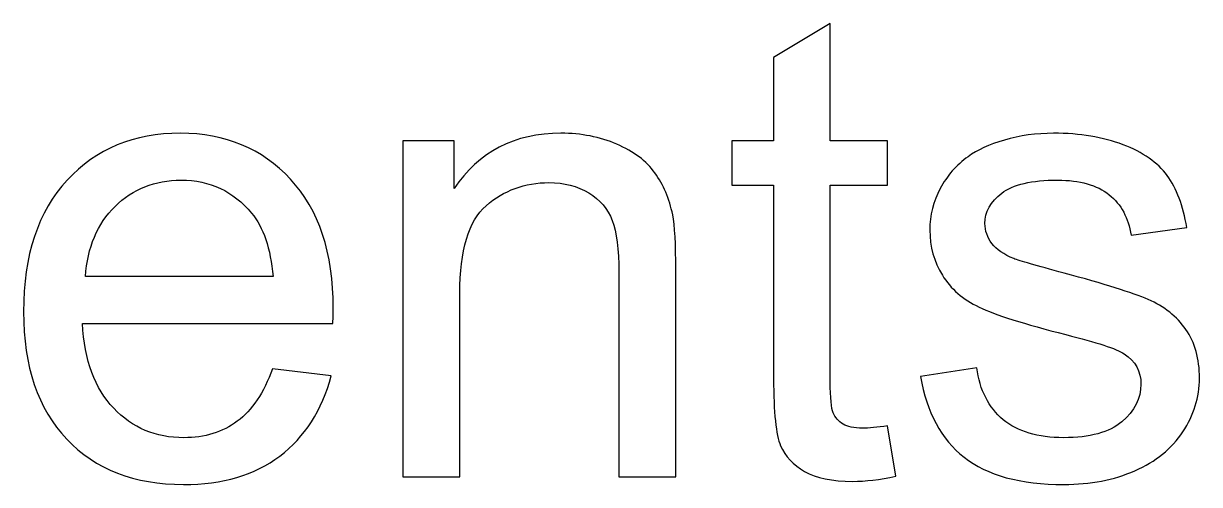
# Model space of a CAD drawing. Header units: millimetres. Extents: x -819 to 558, y -342 to 336.
# Drawn here: x -706.13 to -683.08, y 135.28 to 144.32 of the extents above; entities that cross this region are included whole.
import ezdxf

# ---------------------------------------------------------------- set-up
doc = ezdxf.new("R2010")
doc.units = ezdxf.units.MM
doc.header["$MEASUREMENT"] = 0
doc.layers.add('#Layer 1', color=7, linetype='Continuous')

msp = doc.modelspace()

# ---------------------------------------------------------------- linework, layer by layer
at = {"layer": '#Layer 1', "color": 250}
for points, knots in [([(-689.1968, 136.4291), (-689.1968, 136.4291), (-689.0359, 135.4427), (-689.0359, 135.4427), (-689.0359, 135.4427), (-689.3492, 135.3771), (-689.6307, 135.3432), (-689.8784, 135.3432), (-689.8784, 135.3432), (-690.2848, 135.3432), (-690.598, 135.4067), (-690.8224, 135.5358), (-690.8224, 135.5358), (-691.0447, 135.6628), (-691.2013, 135.8322), (-691.2923, 136.0417), (-691.2923, 136.0417), (-691.3833, 136.2492), (-691.4299, 136.6894), (-691.4299, 137.3583), (-691.4299, 137.3583), (-691.4299, 137.3583), (-691.4299, 141.1471), (-691.4299, 141.1471), (-691.4299, 141.1471), (-691.4299, 141.1471), (-692.249, 141.1471), (-692.249, 141.1471), (-692.249, 141.1471), (-692.249, 141.1471), (-692.249, 142.015), (-692.249, 142.015), (-692.249, 142.015), (-692.249, 142.015), (-691.4299, 142.015), (-691.4299, 142.015), (-691.4299, 142.015), (-691.4299, 142.015), (-691.4299, 143.6469), (-691.4299, 143.6469), (-691.4299, 143.6469), (-691.4299, 143.6469), (-690.3186, 144.3158), (-690.3186, 144.3158), (-690.3186, 144.3158), (-690.3186, 144.3158), (-690.3186, 142.015), (-690.3186, 142.015), (-690.3186, 142.015), (-690.3186, 142.015), (-689.1968, 142.015), (-689.1968, 142.015), (-689.1968, 142.015), (-689.1968, 142.015), (-689.1968, 141.1471), (-689.1968, 141.1471), (-689.1968, 141.1471), (-689.1968, 141.1471), (-690.3186, 141.1471), (-690.3186, 141.1471), (-690.3186, 141.1471), (-690.3186, 141.1471), (-690.3186, 137.2969), (-690.3186, 137.2969), (-690.3186, 137.2969), (-690.3186, 136.9773), (-690.2996, 136.7741), (-690.2615, 136.6831), (-690.2615, 136.6831), (-690.2213, 136.5921), (-690.1578, 136.5201), (-690.0689, 136.4651), (-690.0689, 136.4651), (-689.98, 136.4121), (-689.853, 136.3846), (-689.6879, 136.3846), (-689.6879, 136.3846), (-689.563, 136.3846), (-689.4, 136.3994), (-689.1968, 136.4291)], [0, 0, 0, 0, 0.05, 0.05, 0.05, 0.05, 0.1, 0.1, 0.1, 0.1, 0.15, 0.15, 0.15, 0.15, 0.2, 0.2, 0.2, 0.2, 0.25, 0.25, 0.25, 0.25, 0.3, 0.3, 0.3, 0.3, 0.35, 0.35, 0.35, 0.35, 0.4, 0.4, 0.4, 0.4, 0.45, 0.45, 0.45, 0.45, 0.5, 0.5, 0.5, 0.5, 0.55, 0.55, 0.55, 0.55, 0.6, 0.6, 0.6, 0.6, 0.65, 0.65, 0.65, 0.65, 0.7, 0.7, 0.7, 0.7, 0.75, 0.75, 0.75, 0.75, 0.8, 0.8, 0.8, 0.8, 0.85, 0.85, 0.85, 0.85, 0.9, 0.9, 0.9, 0.9, 0.95, 0.95, 0.95, 0.95, 1, 1, 1, 1]), ([(-701.2533, 137.5509), (-701.2533, 137.5509), (-700.0997, 137.4091), (-700.0997, 137.4091), (-700.0997, 137.4091), (-700.2818, 136.7339), (-700.6183, 136.2111), (-701.1094, 135.8385), (-701.1094, 135.8385), (-701.6026, 135.4681), (-702.2312, 135.2818), (-702.9953, 135.2818), (-702.9953, 135.2818), (-703.9584, 135.2818), (-704.7225, 135.5782), (-705.2856, 136.1708), (-705.2856, 136.1708), (-705.8507, 136.7635), (-706.1322, 137.5954), (-706.1322, 138.6664), (-706.1322, 138.6664), (-706.1322, 139.7755), (-705.8465, 140.6349), (-705.2771, 141.2466), (-705.2771, 141.2466), (-704.7056, 141.8583), (-703.9669, 142.1652), (-703.0567, 142.1652), (-703.0567, 142.1652), (-702.1762, 142.1652), (-701.4565, 141.8647), (-700.8998, 141.2657), (-700.8998, 141.2657), (-700.341, 140.6666), (-700.0616, 139.8221), (-700.0616, 138.7362), (-700.0616, 138.7362), (-700.0616, 138.6685), (-700.0637, 138.569), (-700.068, 138.4378), (-700.068, 138.4378), (-700.068, 138.4378), (-704.9786, 138.4378), (-704.9786, 138.4378), (-704.9786, 138.4378), (-704.9384, 137.7139), (-704.7331, 137.1593), (-704.3648, 136.7762), (-704.3648, 136.7762), (-703.9965, 136.391), (-703.5393, 136.1984), (-702.989, 136.1984), (-702.989, 136.1984), (-702.5805, 136.1984), (-702.2312, 136.3063), (-701.9412, 136.5222), (-701.9412, 136.5222), (-701.6512, 136.736), (-701.4226, 137.0789), (-701.2533, 137.5509)], [0, 0, 0, 0, 0.0666667, 0.0666667, 0.0666667, 0.0666667, 0.1333333, 0.1333333, 0.1333333, 0.1333333, 0.2, 0.2, 0.2, 0.2, 0.2666667, 0.2666667, 0.2666667, 0.2666667, 0.3333333, 0.3333333, 0.3333333, 0.3333333, 0.4, 0.4, 0.4, 0.4, 0.4666667, 0.4666667, 0.4666667, 0.4666667, 0.5333333, 0.5333333, 0.5333333, 0.5333333, 0.6, 0.6, 0.6, 0.6, 0.6666667, 0.6666667, 0.6666667, 0.6666667, 0.7333333, 0.7333333, 0.7333333, 0.7333333, 0.8, 0.8, 0.8, 0.8, 0.8666667, 0.8666667, 0.8666667, 0.8666667, 0.9333333, 0.9333333, 0.9333333, 0.9333333, 1, 1, 1, 1]), ([(-698.6964, 135.43), (-698.6964, 135.43), (-698.6964, 142.015), (-698.6964, 142.015), (-698.6964, 142.015), (-698.6964, 142.015), (-697.6931, 142.015), (-697.6931, 142.015), (-697.6931, 142.015), (-697.6931, 142.015), (-697.6931, 141.0794), (-697.6931, 141.0794), (-697.6931, 141.0794), (-697.2084, 141.8033), (-696.5099, 142.1652), (-695.5976, 142.1652), (-695.5976, 142.1652), (-695.1997, 142.1652), (-694.8356, 142.0933), (-694.5033, 141.9515), (-694.5033, 141.9515), (-694.1688, 141.8075), (-693.9212, 141.6213), (-693.7561, 141.3884), (-693.7561, 141.3884), (-693.5889, 141.1577), (-693.4746, 140.8825), (-693.4068, 140.565), (-693.4068, 140.565), (-693.3666, 140.3576), (-693.3455, 139.9957), (-693.3455, 139.4792), (-693.3455, 139.4792), (-693.3455, 139.4792), (-693.3455, 135.43), (-693.3455, 135.43), (-693.3455, 135.43), (-693.3455, 135.43), (-694.4631, 135.43), (-694.4631, 135.43), (-694.4631, 135.43), (-694.4631, 135.43), (-694.4631, 139.4369), (-694.4631, 139.4369), (-694.4631, 139.4369), (-694.4631, 139.8898), (-694.5054, 140.2306), (-694.5922, 140.4571), (-694.5922, 140.4571), (-694.679, 140.6815), (-694.8335, 140.8614), (-695.0536, 140.9947), (-695.0536, 140.9947), (-695.2759, 141.1302), (-695.5341, 141.1979), (-695.8325, 141.1979), (-695.8325, 141.1979), (-696.3088, 141.1979), (-696.7173, 141.0455), (-697.0644, 140.745), (-697.0644, 140.745), (-697.4095, 140.4423), (-697.5809, 139.8708), (-697.5809, 139.0262), (-697.5809, 139.0262), (-697.5809, 139.0262), (-697.5809, 135.43), (-697.5809, 135.43), (-697.5809, 135.43), (-697.5809, 135.43), (-698.6964, 135.43), (-698.6964, 135.43)], [0, 0, 0, 0, 0.0555556, 0.0555556, 0.0555556, 0.0555556, 0.1111111, 0.1111111, 0.1111111, 0.1111111, 0.1666667, 0.1666667, 0.1666667, 0.1666667, 0.2222222, 0.2222222, 0.2222222, 0.2222222, 0.2777778, 0.2777778, 0.2777778, 0.2777778, 0.3333333, 0.3333333, 0.3333333, 0.3333333, 0.3888889, 0.3888889, 0.3888889, 0.3888889, 0.4444444, 0.4444444, 0.4444444, 0.4444444, 0.5, 0.5, 0.5, 0.5, 0.5555556, 0.5555556, 0.5555556, 0.5555556, 0.6111111, 0.6111111, 0.6111111, 0.6111111, 0.6666667, 0.6666667, 0.6666667, 0.6666667, 0.7222222, 0.7222222, 0.7222222, 0.7222222, 0.7777778, 0.7777778, 0.7777778, 0.7777778, 0.8333333, 0.8333333, 0.8333333, 0.8333333, 0.8888889, 0.8888889, 0.8888889, 0.8888889, 0.9444444, 0.9444444, 0.9444444, 0.9444444, 1, 1, 1, 1]), ([(-688.5512, 137.3964), (-688.5512, 137.3964), (-687.4484, 137.57), (-687.4484, 137.57), (-687.4484, 137.57), (-687.387, 137.1276), (-687.2135, 136.7889), (-686.9298, 136.5518), (-686.9298, 136.5518), (-686.6483, 136.3169), (-686.2525, 136.1984), (-685.7424, 136.1984), (-685.7424, 136.1984), (-685.2302, 136.1984), (-684.8492, 136.3042), (-684.6015, 136.5116), (-684.6015, 136.5116), (-684.3539, 136.7212), (-684.229, 136.9667), (-684.229, 137.2461), (-684.229, 137.2461), (-684.229, 137.5001), (-684.339, 137.697), (-684.5592, 137.843), (-684.5592, 137.843), (-684.7116, 137.9425), (-685.0926, 138.0674), (-685.7001, 138.2198), (-685.7001, 138.2198), (-686.5171, 138.4272), (-687.0865, 138.605), (-687.4019, 138.7574), (-687.4019, 138.7574), (-687.7172, 138.9077), (-687.9585, 139.1172), (-688.1215, 139.3839), (-688.1215, 139.3839), (-688.2845, 139.6506), (-688.3671, 139.9449), (-688.3671, 140.2666), (-688.3671, 140.2666), (-688.3671, 140.5608), (-688.2993, 140.8317), (-688.1639, 141.0815), (-688.1639, 141.0815), (-688.0305, 141.3334), (-687.8464, 141.5408), (-687.6156, 141.7059), (-687.6156, 141.7059), (-687.4421, 141.8329), (-687.205, 141.943), (-686.9066, 142.0319), (-686.9066, 142.0319), (-686.606, 142.1208), (-686.2843, 142.1652), (-685.9414, 142.1652), (-685.9414, 142.1652), (-685.4249, 142.1652), (-684.9719, 142.089), (-684.5803, 141.9409), (-684.5803, 141.9409), (-684.1888, 141.7927), (-683.9009, 141.5916), (-683.7146, 141.3376), (-683.7146, 141.3376), (-683.5284, 141.0815), (-683.4014, 140.7428), (-683.3315, 140.3174), (-683.3315, 140.3174), (-683.3315, 140.3174), (-684.4216, 140.1671), (-684.4216, 140.1671), (-684.4216, 140.1671), (-684.4724, 140.5058), (-684.6163, 140.7704), (-684.8534, 140.9609), (-684.8534, 140.9609), (-685.0905, 141.1514), (-685.427, 141.2466), (-685.8609, 141.2466), (-685.8609, 141.2466), (-686.3732, 141.2466), (-686.7393, 141.1619), (-686.9574, 140.9926), (-686.9574, 140.9926), (-687.1775, 140.8233), (-687.2876, 140.6243), (-687.2876, 140.3978), (-687.2876, 140.3978), (-687.2876, 140.2518), (-687.241, 140.1227), (-687.15, 140.0062), (-687.15, 140.0062), (-687.059, 139.8856), (-686.9171, 139.7882), (-686.7224, 139.7078), (-686.7224, 139.7078), (-686.6102, 139.6676), (-686.2821, 139.5723), (-685.736, 139.4242), (-685.736, 139.4242), (-684.9465, 139.2125), (-684.3962, 139.041), (-684.085, 138.9056), (-684.085, 138.9056), (-683.7718, 138.7722), (-683.5262, 138.5754), (-683.3484, 138.3193), (-683.3484, 138.3193), (-683.1706, 138.0631), (-683.0817, 137.7456), (-683.0817, 137.3646), (-683.0817, 137.3646), (-683.0817, 136.9921), (-683.1918, 136.6429), (-683.4077, 136.3127), (-683.4077, 136.3127), (-683.6257, 135.9846), (-683.939, 135.7306), (-684.3475, 135.5507), (-684.3475, 135.5507), (-684.756, 135.3707), (-685.2196, 135.2818), (-685.736, 135.2818), (-685.736, 135.2818), (-686.5933, 135.2818), (-687.2452, 135.4596), (-687.694, 135.8152), (-687.694, 135.8152), (-688.1427, 136.1708), (-688.4284, 136.6979), (-688.5512, 137.3964)], [0, 0, 0, 0, 0.030303, 0.030303, 0.030303, 0.030303, 0.0606061, 0.0606061, 0.0606061, 0.0606061, 0.0909091, 0.0909091, 0.0909091, 0.0909091, 0.1212121, 0.1212121, 0.1212121, 0.1212121, 0.1515152, 0.1515152, 0.1515152, 0.1515152, 0.1818182, 0.1818182, 0.1818182, 0.1818182, 0.2121212, 0.2121212, 0.2121212, 0.2121212, 0.2424242, 0.2424242, 0.2424242, 0.2424242, 0.2727273, 0.2727273, 0.2727273, 0.2727273, 0.3030303, 0.3030303, 0.3030303, 0.3030303, 0.3333333, 0.3333333, 0.3333333, 0.3333333, 0.3636364, 0.3636364, 0.3636364, 0.3636364, 0.3939394, 0.3939394, 0.3939394, 0.3939394, 0.4242424, 0.4242424, 0.4242424, 0.4242424, 0.4545455, 0.4545455, 0.4545455, 0.4545455, 0.4848485, 0.4848485, 0.4848485, 0.4848485, 0.5151515, 0.5151515, 0.5151515, 0.5151515, 0.5454545, 0.5454545, 0.5454545, 0.5454545, 0.5757576, 0.5757576, 0.5757576, 0.5757576, 0.6060606, 0.6060606, 0.6060606, 0.6060606, 0.6363636, 0.6363636, 0.6363636, 0.6363636, 0.6666667, 0.6666667, 0.6666667, 0.6666667, 0.6969697, 0.6969697, 0.6969697, 0.6969697, 0.7272727, 0.7272727, 0.7272727, 0.7272727, 0.7575758, 0.7575758, 0.7575758, 0.7575758, 0.7878788, 0.7878788, 0.7878788, 0.7878788, 0.8181818, 0.8181818, 0.8181818, 0.8181818, 0.8484848, 0.8484848, 0.8484848, 0.8484848, 0.8787879, 0.8787879, 0.8787879, 0.8787879, 0.9090909, 0.9090909, 0.9090909, 0.9090909, 0.9393939, 0.9393939, 0.9393939, 0.9393939, 0.969697, 0.969697, 0.969697, 0.969697, 1, 1, 1, 1]), ([(-704.9173, 139.3564), (-704.9173, 139.3564), (-701.2406, 139.3564), (-701.2406, 139.3564), (-701.2406, 139.3564), (-701.2893, 139.9089), (-701.4311, 140.3259), (-701.6618, 140.601), (-701.6618, 140.601), (-702.0174, 141.0307), (-702.4789, 141.2466), (-703.044, 141.2466), (-703.044, 141.2466), (-703.5562, 141.2466), (-703.988, 141.0752), (-704.3373, 140.7323), (-704.3373, 140.7323), (-704.6865, 140.3894), (-704.8792, 139.93), (-704.9173, 139.3564)], [0, 0, 0, 0, 0.2, 0.2, 0.2, 0.2, 0.4, 0.4, 0.4, 0.4, 0.6, 0.6, 0.6, 0.6, 0.8, 0.8, 0.8, 0.8, 1, 1, 1, 1])]:
    msp.add_open_spline(points, degree=3, knots=knots, dxfattribs=at)

doc.saveas('drawing.dxf')
